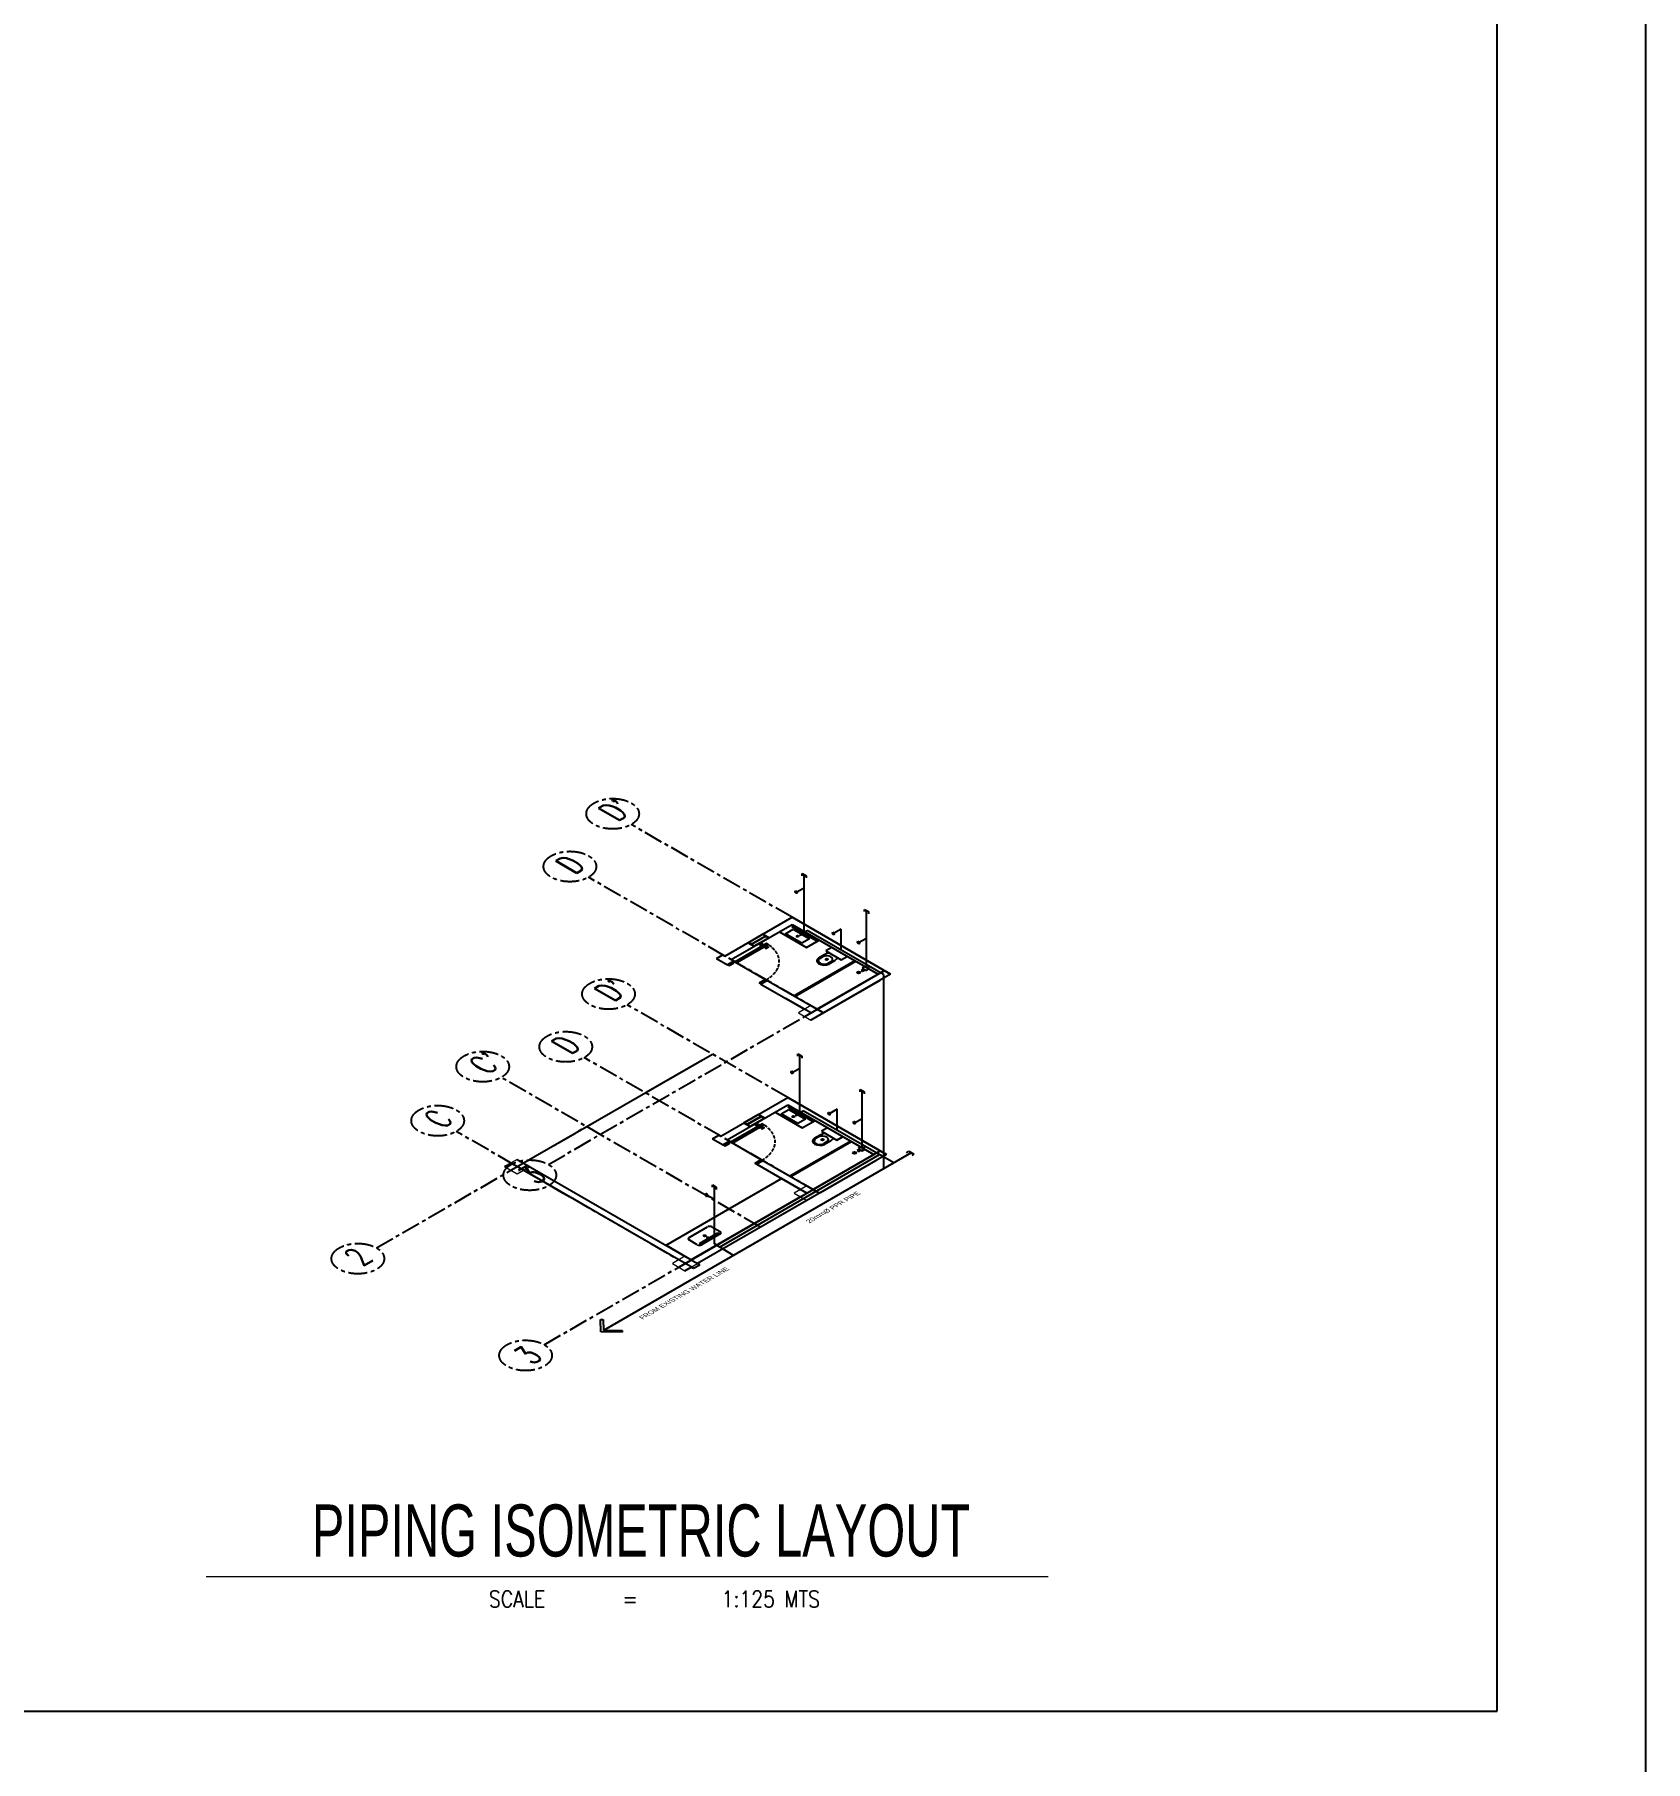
# Model space of a CAD drawing. Header units: millimetres. Extents: x -248340 to 456025, y 261499 to 1049645.
# Drawn here: x 346298 to 373455, y 293410 to 322535 of the extents above; entities that cross this region are included whole.
import ezdxf

# ---------------------------------------------------------------- set-up
doc = ezdxf.new("R2010")
doc.units = ezdxf.units.MM
doc.header["$LTSCALE"] = 8
doc.header["$MEASUREMENT"] = 0
for name, pattern in [('CENTER', [50.8, 31.75, -6.35, 6.35, -6.35]), ('CONTINOUS', [0]), ('DASHED2', [0.375, 0.25, -0.125]), ('HIDDEN', [9.525, 6.35, -3.175])]:
    doc.linetypes.add(name, pattern=pattern)
doc.layers.get('0').update_dxf_attribs({"linetype": 'CONTINUOUS'})
for name, color, linetype, lineweight in [('A-ANNO-DIMS', 211, 'CONTINUOUS', 9), ('A-GLAZ', 151, 'CONTINUOUS', 18), ('DIM', 2, 'CONTINUOUS', 25), ('S_wall', 251, 'CONTINUOUS', 0)]:
    doc.layers.add(name, color=color, linetype=linetype, lineweight=lineweight)
for name, color, linetype in [('ar_furniture', 6, 'CONTINOUS'), ('ar_grid', 10, 'CENTER'), ('ar_wall', 7, 'CONTINOUS'), ('MARK', 7, 'CONTINUOUS'), ('TEXT', 2, 'CONTINUOUS')]:
    doc.layers.add(name, color=color, linetype=linetype)
doc.layers.add('mv', color=30, linetype='CONTINUOUS', plot=False)
doc.styles.add('20scale@80cl', font='arial.ttf', dxfattribs={"height": 0.04})
doc.styles.add('ROMANS', font='ROMANS', dxfattribs={"width": 0.8, "bigfont": 'BIGFONT'})
doc.styles.get("Standard").update_dxf_attribs({"font": 'txt.shx', "width": 0.7, "bigfont": 'extfont.shx'})

# ---------------------------------------------------------------- blocks, each defined once
blk = doc.blocks.new('dsds')
at = {"true_color": 0x939598, "extrusion": (0, 0.816497, 0.57735)}
blk.add_hatch(color=252, dxfattribs=at).paths.add_polyline_path([(-423824, -289285), (-424351, -289812), (-424325, -289839), (-423798, -289312)])
h = blk.add_hatch(color=252, dxfattribs=at)
h.paths.add_polyline_path([(-423678, -289237), (-423670, -289229), (-423697, -289201), (-423767, -289272), (-423756, -289283), (-423786, -289313), (-423770, -289329), (-423762, -289321), (-423761, -289322), (-423770, -289331), (-423788, -289313), (-423757, -289283), (-423769, -289272), (-423697, -289200), (-423668, -289229), (-423677, -289238)])
h.paths.add_polyline_path([(-424242, -288673), (-424234, -288665), (-424206, -288692), (-424277, -288762), (-424288, -288751), (-424319, -288781), (-424334, -288765), (-424326, -288757), (-424327, -288756), (-424336, -288765), (-424319, -288783), (-424288, -288752), (-424277, -288764), (-424205, -288692), (-424234, -288663), (-424243, -288672)])
at = {"layer": 'A-ANNO-DIMS', "ltscale": 1.25, "true_color": 0x939598, "extrusion": (0, 0.816497, 0.57735)}
h = blk.add_hatch(dxfattribs=at)
h.set_pattern_fill('ANSI32', color=252, scale=50, angle=-135)
h.set_pattern_definition([(270, (-136780.2, -500344.697), (18.75, 0), []), (270, (-136786.45, -500350.947), (18.75, 0), [])])
h.paths.add_polyline_path([(-419980, -288591), (-420192, -288379), (-420404, -288591), (-420192, -288804)])
h = blk.add_hatch(dxfattribs=at)
h.set_pattern_fill('ANSI32', color=252, scale=50, angle=-135)
h.set_pattern_definition([(270, (-141661.398, -499569.244), (18.75, 0), []), (270, (-141667.648, -499575.494), (18.75, 0), [])])
h.paths.add_polyline_path([(-424861, -287816), (-425073, -287604), (-425285, -287816), (-425073, -288028)])
h = blk.add_hatch(dxfattribs=at)
h.set_pattern_fill('ANSI32', color=252, scale=50, angle=-135)
h.set_pattern_definition([(270, (-139608.627, -497516.27), (18.75, 0), []), (270, (-139614.877, -497522.52), (18.75, 0), [])])
h.paths.add_polyline_path([(-422808, -285763), (-423020, -285551), (-423232, -285763), (-423020, -285975)])
at = {"layer": 'ar_wall', "ltscale": 1.25, "true_color": 0x939598, "extrusion": (0, 0.816497, 0.57735)}
h = blk.add_hatch(dxfattribs=at)
h.set_pattern_fill('ANSI33', color=252, scale=75, angle=-45)
h.set_pattern_definition([(360, (-191977.86, 23037.494), (-5e-15, 18.75), []), (360, (-191968.485, 23028.12), (-5e-15, 18.75), [9.375, -4.6875])])
h.paths.add_polyline_path([(-424096, -289826), (-424098, -289824), (-424096, -289822), (-424098, -289820), (-424096, -289818), (-424101, -289813), (-424083, -289796), (-424101, -289778), (-424119, -289760), (-424366, -290008), (-424331, -290043), (-424313, -290025), (-424308, -290030), (-424306, -290029), (-424304, -290031), (-424302, -290029), (-424300, -290030)])
h.paths.add_polyline_path([(-424013, -289866), (-424048, -289831), (-424066, -289849), (-424071, -289844), (-424072, -289846), (-424075, -289843), (-424077, -289846), (-424078, -289844), (-424283, -290048), (-424281, -290050), (-424283, -290052), (-424281, -290054), (-424283, -290056), (-424278, -290061), (-424295, -290078), (-424260, -290114)])
at = {"color": 252, "ltscale": 1.25, "true_color": 0x939598, "extrusion": (0, 0.816497, 0.57735)}
for p, q in [((420086, 482584, -12082), (423482, 484545, -14855)), ((423624, 483157, -12892), (424755, 483810, -13816)), ((426417, 482851, -12459), (424755, 483810, -13816)), ((424755, 483810, -13816), (426417, 482851, -12459)), ((423730, 483096, -12806), (424755, 483688, -13643)), ((424540, 483564, -13467), (424997, 483300, -13095)), ((424643, 483534, -13425), (424772, 483608, -13530)), ((424921, 483373, -13198), (424643, 483534, -13425)), ((424781, 483673, -13621), (424754, 483657, -13599)), ((424754, 483657, -13599), (425161, 483421, -13266)), ((424755, 483688, -13643), (426205, 482851, -12459)), ((424772, 483608, -13530), (425050, 483448, -13303)), ((424925, 483544, -13439), (424878, 483516, -13400)), ((424878, 483516, -13400), (424890, 483509, -13390)), ((424882, 483555, -13454), (424894, 483561, -13464)), ((424913, 483537, -13429), (424882, 483555, -13454)), ((424890, 483509, -13390), (424938, 483536, -13429)), ((424894, 483561, -13464), (424932, 483540, -13433)), ((424920, 483533, -13424), (424957, 483511, -13393)), ((424938, 483536, -13429), (424932, 483540, -13433)), ((424969, 483518, -13403), (424932, 483540, -13433)), ((424957, 483511, -13393), (424969, 483518, -13403)), ((423570, 483188, -12936), (423624, 483157, -12892)), ((425050, 483448, -13303), (424921, 483373, -13198)), ((424997, 483300, -13095), (425212, 483424, -13270)), ((425161, 483421, -13266), (425189, 483437, -13289)), ((425297, 483179, -12924), (425198, 483122, -12843)), ((425376, 483212, -12969), (425297, 483179, -12924)), ((425425, 483301, -13096), (425323, 483242, -13013)), ((425323, 483242, -13013), (425582, 483093, -12801)), ((425336, 483235, -13002), (425327, 483230, -12995)), ((425327, 483230, -12995), (425360, 483211, -12968)), ((425360, 483211, -12968), (425369, 483216, -12975)), ((422914, 480951, -9773), (426311, 482912, -12546)), ((423482, 483116, -12835), (423588, 483178, -12921)), ((423482, 483116, -12835), (423664, 483011, -12686)), ((423624, 483157, -12892), (423588, 483178, -12921)), ((423770, 483073, -12773), (423664, 483011, -12686)), ((423730, 483096, -12806), (423788, 483062, -12758)), ((423788, 483062, -12758), (424336, 482746, -12311)), ((424802, 482477, -11930), (425827, 483069, -12768)), ((425278, 483148, -12879), (425216, 483112, -12828)), ((425419, 483067, -12765), (425356, 483031, -12714)), ((425473, 483078, -12780), (425374, 483021, -12699)), ((425529, 483124, -12845), (425473, 483078, -12780)), ((425582, 483093, -12801), (425684, 483152, -12884)), ((425962, 482940, -12585), (425920, 482916, -12551)), ((425920, 482916, -12551), (425943, 482902, -12531)), ((425982, 482980, -12641), (425937, 482954, -12605)), ((425937, 482954, -12605), (426007, 482913, -12547)), ((425943, 482902, -12531), (425985, 482926, -12565)), ((426007, 482913, -12547), (426052, 482939, -12584)), ((426205, 482974, -12633), (426205, 482974, -12633)), ((419980, 482646, -12169), (420086, 482707, -12255)), ((424336, 482746, -12311), (424230, 482685, -12224)), ((426205, 482851, -12459), (425179, 482259, -11622)), ((426417, 482851, -12459), (425285, 482198, -11536)), ((423020, 480890, -9686), (423126, 480951, -9773))]:
    blk.add_line(p, q, dxfattribs=at)
at = {"color": 252, "true_color": 0x939598, "extrusion": (0, 0.816497, 0.57735)}
for p, q in [((424244, 483368, -13190), (424209, 483348, -13162)), ((424234, 483334, -13142), (424209, 483345, -13158)), ((424233, 483363, -13184), (424216, 483354, -13170)), ((424218, 483353, -13169), (424216, 483354, -13170)), ((424235, 483363, -13183), (424233, 483363, -13184)), ((424267, 483351, -13166), (424238, 483334, -13142)), ((424290, 483351, -13166), (424238, 483321, -13124)), ((424243, 483319, -13120), (424238, 483321, -13124)), ((424294, 483348, -13163), (424243, 483319, -13120)), ((424254, 483334, -13143), (424247, 483339, -13149)), ((424268, 483353, -13170), (424249, 483368, -13190)), ((424253, 483334, -13142), (424268, 483342, -13154)), ((424267, 483342, -13153), (424259, 483346, -13159)), ((424321, 483333, -13141), (424269, 483303, -13099)), ((424269, 483303, -13099), (424274, 483301, -13095)), ((424325, 483331, -13137), (424274, 483301, -13095)), ((424294, 483348, -13163), (424290, 483351, -13166)), ((424295, 483310, -13108), (424310, 483318, -13120)), ((424325, 483318, -13119), (424296, 483301, -13095)), ((424296, 483310, -13109), (424304, 483306, -13102)), ((424296, 483298, -13092), (424314, 483284, -13071)), ((424309, 483317, -13119), (424317, 483313, -13112)), ((424355, 483304, -13100), (424319, 483284, -13071)), ((424321, 483333, -13141), (424325, 483331, -13137)), ((424329, 483318, -13119), (424354, 483307, -13104)), ((424329, 483289, -13079), (424330, 483288, -13078)), ((424347, 483298, -13091), (424330, 483288, -13078)), ((424345, 483299, -13092), (424347, 483298, -13091))]:
    blk.add_line(p, q, dxfattribs=at)
at = {"color": 252, "linetype": 'Continuous', "ltscale": 1.25, "true_color": 0x939598, "extrusion": (0, 0.816497, 0.57735)}
blk.add_line((425816, 483076, -12777), (424790, 482484, -11940), dxfattribs=at)
at = {"color": 252, "true_color": 0x939598, "extrusion": (0, 0.816497, 0.57735), "elevation": 387053}
for points in [[(-423824, -289285), (-424351, -289812), (-424325, -289839), (-423798, -289312)], [(-423678, -289237), (-423670, -289229), (-423697, -289201), (-423767, -289272), (-423756, -289283), (-423786, -289313), (-423770, -289329), (-423762, -289321), (-423761, -289322), (-423770, -289331), (-423788, -289313), (-423757, -289283), (-423769, -289272), (-423697, -289200), (-423668, -289229), (-423677, -289238)], [(-424242, -288673), (-424234, -288665), (-424206, -288692), (-424277, -288762), (-424288, -288751), (-424319, -288781), (-424334, -288765), (-424326, -288757), (-424327, -288756), (-424336, -288765), (-424319, -288783), (-424288, -288752), (-424277, -288764), (-424205, -288692), (-424234, -288663), (-424243, -288672)]]:
    blk.add_lwpolyline(points, close=True, dxfattribs=at)
for points in [[(-423790, -289314, 0.414214), (-423788, -289314), (-423766, -289291), (-423766, -289291), (-423789, -289313, 12.92773), (-423789, -289314), (-423789, -289315, -13.063763), (-423790, -289314)], [(-423794, -289314, -0.414214), (-423795, -289314), (-423818, -289291), (-423817, -289291), (-423795, -289313, -12.92773), (-423795, -289314), (-423794, -289315, 13.063763), (-423794, -289314)]]:
    blk.add_lwpolyline(points, format="xyb", close=True, dxfattribs=at)
at = {"color": 252, "ltscale": 1.25, "true_color": 0x939598, "extrusion": (0, 0.816497, 0.57735)}
for centre, radius in [((-424846, -290055, 387053), 19.5), ((-424899, -290161, 387053), 3.32), ((-424952, -290108, 387053), 3.32), ((-425339, -289382, 387053), 22.2), ((-425877, -288995, 387053), 28.9)]:
    blk.add_circle(centre, radius, dxfattribs=at)
at = {"color": 252, "true_color": 0x939598, "extrusion": (0, 0.816497, 0.57735)}
for centre, radius, start, end in [((-424211, -289805, 387053), 3.22, 315, 52.9765), ((-424236, -289786, 387053), 3.22, 52.9765, 135), ((-424246, -289840, 387053), 3.22, 217.0235, 315), ((-424251, -289780, 387053), 4.2, 125.1806, 230.1473), ((-424265, -289815, 387053), 3.22, 135, 217.0235), ((-424271, -289800, 387053), 4.2, 39.8527, 144.8194), ((-424292, -289739, 387053), 4.2, 219.8527, 324.8194), ((-424298, -289724, 387053), 3.22, 315, 37.0235), ((-424313, -289759, 387053), 4.2, 305.1806, 50.1473), ((-424317, -289699, 387053), 3.22, 37.0235, 135), ((-424327, -289753, 387053), 3.22, 232.9765, 315), ((-424352, -289734, 387053), 3.22, 135, 232.9765)]:
    blk.add_arc(centre, radius, start, end, dxfattribs=at)
at = {"color": 252, "linetype": 'HIDDEN', "true_color": 0x939598, "extrusion": (0, 0.816497, 0.57735)}
blk.add_arc((-423789, -289315, 387053), 751, 134.8727, 221.5001, dxfattribs=at)
at = {"color": 252, "ltscale": 1.25, "true_color": 0x939598, "extrusion": (0, 0.816497, 0.57735)}
for centre, radius, start, end in [((-425297, -289340, 387053), 125, 321.9634, 128.0366), ((-425297, -289340, 387053), 100, 321.9634, 128.0366), ((-425339, -289382, 387053), 100, 141.9634, 308.0366)]:
    blk.add_arc(centre, radius, start, end, dxfattribs=at)
at = {"layer": 'A-ANNO-DIMS', "color": 252, "ltscale": 1.25, "true_color": 0x939598, "extrusion": (0, 0.816497, 0.57735), "elevation": 387053}
for points in [[(-420192, -288379), (-420404, -288591), (-420192, -288804), (-419980, -288591)], [(-425073, -287604), (-425285, -287816), (-425073, -288028), (-424861, -287816)], [(-423020, -285551), (-423232, -285763), (-423020, -285975), (-422808, -285763)]]:
    blk.add_lwpolyline(points, close=True, dxfattribs=at)
at = {"layer": 'A-GLAZ', "color": 252, "true_color": 0x939598, "extrusion": (0, 0.816497, 0.57735)}
for p, q in [((424287, 483489, -13361), (424075, 483367, -13188)), ((424304, 483479, -13347), (424092, 483356, -13174)), ((424278, 483514, -13397), (424348, 483474, -13340)), ((424278, 483494, -13369), (424295, 483504, -13383)), ((424278, 483494, -13369), (424313, 483474, -13340)), ((424283, 483491, -13365), (424281, 483490, -13363)), ((424281, 483490, -13363), (424283, 483489, -13361)), ((424283, 483489, -13361), (424281, 483488, -13360)), ((424281, 483488, -13360), (424283, 483487, -13358)), ((424302, 483475, -13342), (424300, 483476, -13344)), ((424304, 483477, -13344), (424302, 483475, -13342)), ((424306, 483475, -13342), (424304, 483477, -13344)), ((424308, 483476, -13344), (424306, 483475, -13342)), ((424313, 483474, -13340), (424331, 483484, -13354)), ((424101, 483331, -13138), (424030, 483372, -13195)), ((424030, 483372, -13195), (424101, 483331, -13138)), ((424066, 483372, -13195), (424048, 483361, -13181)), ((424066, 483372, -13195), (424101, 483351, -13167)), ((424071, 483369, -13191), (424072, 483370, -13193)), ((424072, 483370, -13193), (424075, 483369, -13191)), ((424075, 483369, -13191), (424077, 483370, -13193)), ((424077, 483370, -13193), (424078, 483369, -13191)), ((424101, 483351, -13167), (424083, 483341, -13152)), ((424098, 483358, -13176), (424096, 483359, -13177)), ((424096, 483356, -13174), (424098, 483358, -13176)), ((424098, 483355, -13172), (424096, 483356, -13174)), ((424096, 483354, -13171), (424098, 483355, -13172))]:
    blk.add_line(p, q, dxfattribs=at)
at = {"layer": 'A-GLAZ', "color": 252, "linetype": 'DASHED2', "true_color": 0x939598, "extrusion": (0, 0.816497, 0.57735)}
for p, q in [((424269, 483479, -13347), (424287, 483468, -13332)), ((424092, 483377, -13203), (424110, 483367, -13188))]:
    blk.add_line(p, q, dxfattribs=at)
at = {"layer": 'ar_furniture', "color": 252, "ltscale": 1.25, "true_color": 0x939598, "extrusion": (0, 0.816497, 0.57735)}
for p, q in [((422702, 481319, -10293), (424649, 482443, -11882)), ((425073, 482198, -11536), (424649, 482443, -11882)), ((423126, 481074, -9946), (425073, 482198, -11536)), ((423090, 481450, -10478), (423402, 481630, -10732)), ((423264, 481350, -10336), (423576, 481530, -10591)), ((423611, 481510, -10562), (423299, 481329, -10307)), ((423380, 481453, -10482), (423398, 481463, -10496)), ((423431, 481423, -10440), (423380, 481453, -10482)), ((423398, 481463, -10496), (423449, 481433, -10454)), ((423449, 481433, -10454), (423431, 481423, -10440)), ((423473, 481630, -10732), (423611, 481550, -10620)), ((423576, 481530, -10591), (423614, 481512, -10565)), ((422702, 481319, -10293), (423126, 481074, -9946)), ((423228, 481329, -10307), (423090, 481409, -10420)), ((423264, 481350, -10336), (423299, 481330, -10308))]:
    blk.add_line(p, q, dxfattribs=at)
for centre, radius in [((-423351, -286572, 387053), 21.3), ((-423459, -286512, 387053), 7.14), ((-423410, -286463, 387053), 7.14)]:
    blk.add_circle(centre, radius, dxfattribs=at)
for centre, start, end in [((-423126, -286485, 387053), 315, 45), ((-423438, -286797, 387053), 225, 315), ((-423576, -286659, 387053), 135, 225), ((-423264, -286347, 387053), 45, 135)]:
    blk.add_arc(centre, 50, start, end, dxfattribs=at)
at = {"layer": 'ar_grid', "ltscale": 1.25, "extrusion": (0, 0.816497, 0.57735)}
for p, q in [((424755, 483810, -13816), (422045, 485375, -16029)), ((423624, 483157, -12892), (421323, 484485, -14771)), ((424295, 481626, -10727), (419923, 484151, -14297)), ((417818, 481275, -10231), (421485, 483392, -13224)), ((421465, 481911, -11130), (419164, 483239, -13008)), ((423162, 480931, -9744), (420086, 482707, -12255)), ((420647, 479642, -7922), (424313, 481759, -10915))]:
    blk.add_line(p, q, dxfattribs=at)
at = {"layer": 'ar_grid', "color": 252, "ltscale": 1.25, "true_color": 0x939598, "extrusion": (0, 0.816497, 0.57735)}
blk.add_line((425285, 482198, -11536), (423624, 483157, -12892), dxfattribs=at)
at = {"layer": 'ar_grid', "ltscale": 1.25, "extrusion": (0, 0.816497, 0.57735)}
for centre in [(-421731, -293633, 387053), (-421010, -292092, 387053), (-419610, -291512, 387053), (-418851, -289933, 387053), (-417505, -285904, 387053), (-420333, -283076, 387053)]:
    blk.add_circle(centre, 444, dxfattribs=at)
at = {"layer": 'ar_wall', "color": 252, "ltscale": 1.25, "true_color": 0x939598, "extrusion": (0, 0.816497, 0.57735)}
for p, q in [((424260, 483525, -13412), (424013, 483382, -13210)), ((424260, 483525, -13412), (424366, 483463, -13325)), ((424013, 483382, -13210), (424119, 483321, -13123)), ((424366, 483463, -13325), (424119, 483321, -13123)), ((420192, 482768, -12342), (423232, 481013, -9859)), ((422914, 481074, -9946), (420192, 482646, -12169)), ((424230, 482685, -12224), (424967, 482259, -11622)), ((424319, 482756, -12325), (425285, 482198, -11536)), ((426205, 482851, -12459), (426205, 482851, -12459)), ((424967, 482137, -11449), (423126, 481074, -9946)), ((425073, 482076, -11363), (423232, 481013, -9860)), ((425285, 482198, -11536), (424401, 481688, -10814)), ((425285, 482198, -11536), (425285, 482198, -11536)), ((424295, 481749, -10901), (424295, 481749, -10901)), ((424189, 481688, -10814), (424189, 481688, -10814)), ((423126, 480951, -9773), (423162, 480931, -9744)), ((423126, 480951, -9773), (423162, 480931, -9744)), ((423126, 480951, -9773), (423162, 480931, -9744)), ((423162, 480931, -9744), (423268, 480992, -9831)), ((423232, 481013, -9859), (423268, 480992, -9831)), ((423268, 480992, -9831), (423232, 481013, -9859))]:
    blk.add_line(p, q, dxfattribs=at)
at = {"layer": 'DIM', "color": 252, "ltscale": 1.25, "true_color": 0x939598, "extrusion": (0, 0.816497, 0.57735)}
for p, q in [((422368, 483902, -13946), (423305, 484443, -14710)), ((422368, 483902, -13946), (423305, 484443, -14710)), ((425303, 482208, -11550), (426239, 482749, -12314)), ((423144, 480941, -9758), (423162, 480931, -9744)), ((423144, 480941, -9758), (423162, 480931, -9744))]:
    blk.add_line(p, q, dxfattribs=at)
at = {"layer": 'ar_grid', "ltscale": 1.25, "extrusion": (0, 0.816497, 0.57735), "char_height": 500, "attachment_point": 1, "text_direction": (0.707107, 0.408248, -0.57735)}
for s, insert in [("D'", (421452, 485627, -16386)), ('D', (420730, 484737, -15127)), ("C'", (419330, 484403, -14654)), ('C', (418571, 483491, -13364)), ('2', (417225, 481165, -10075)), ('3', (420091, 479508, -7732))]:
    blk.add_mtext_dynamic_manual_height_columns(s, width=0.401, gutter_width=1, heights=[0], dxfattribs=dict(at, insert=insert))
blk = doc.blocks.new('dsdsds')
at = {"true_color": 0x939598, "extrusion": (0, 0.816497, 0.57735)}
blk.add_hatch(color=252, dxfattribs=at).paths.add_polyline_path([(-432646, -280667), (-433173, -281194), (-433146, -281220), (-432619, -280693)])
h = blk.add_hatch(color=252, dxfattribs=at)
h.paths.add_polyline_path([(-432499, -280618), (-432491, -280610), (-432518, -280583), (-432589, -280653), (-432577, -280664), (-432607, -280695), (-432592, -280710), (-432583, -280702), (-432583, -280703), (-432592, -280712), (-432609, -280695), (-432579, -280664), (-432590, -280653), (-432518, -280581), (-432489, -280610), (-432498, -280619)])
h.paths.add_polyline_path([(-433063, -280054), (-433055, -280046), (-433028, -280073), (-433098, -280143), (-433110, -280132), (-433140, -280162), (-433156, -280146), (-433147, -280138), (-433148, -280137), (-433157, -280146), (-433140, -280164), (-433110, -280134), (-433098, -280145), (-433026, -280073), (-433055, -280044), (-433064, -280053)])
at = {"layer": 'A-ANNO-DIMS', "ltscale": 1.25, "true_color": 0x939598, "extrusion": (0, 0.816497, 0.57735)}
h = blk.add_hatch(dxfattribs=at)
h.set_pattern_fill('ANSI32', color=252, scale=50, angle=-135)
h.set_pattern_definition([(270, (-150482.844, -490950.459), (18.75, 0), []), (270, (-150489.094, -490956.709), (18.75, 0), [])])
h.paths.add_polyline_path([(-433682, -279197), (-433894, -278985), (-434107, -279197), (-433894, -279409)])
at = {"layer": 'ar_wall', "ltscale": 1.25, "true_color": 0x939598, "extrusion": (0, 0.816497, 0.57735)}
h = blk.add_hatch(dxfattribs=at)
h.set_pattern_fill('ANSI33', color=252, scale=75, angle=-45)
h.set_pattern_definition([(360, (-200799.307, 31656.28), (-5e-15, 18.75), []), (360, (-200789.932, 31646.904), (-5e-15, 18.75), [9.375, -4.6875])])
h.paths.add_polyline_path([(-432918, -281207), (-432919, -281206), (-432917, -281203), (-432919, -281201), (-432918, -281200), (-432922, -281195), (-432905, -281177), (-432922, -281159), (-432940, -281142), (-433188, -281389), (-433152, -281424), (-433134, -281407), (-433130, -281412), (-433128, -281410), (-433126, -281412), (-433123, -281410), (-433122, -281412)])
h.paths.add_polyline_path([(-432834, -281248), (-432869, -281212), (-432887, -281230), (-432892, -281225), (-432894, -281227), (-432896, -281225), (-432898, -281227), (-432900, -281225), (-433104, -281429), (-433102, -281431), (-433104, -281433), (-433102, -281435), (-433104, -281437), (-433099, -281442), (-433117, -281460), (-433081, -281495)])
at = {"color": 252, "ltscale": 1.25, "true_color": 0x939598, "extrusion": (0, 0.816497, 0.57735)}
for p, q in [((432445, 478181, -5855), (433576, 478834, -6779)), ((435238, 477875, -5422), (433576, 478834, -6779)), ((433576, 478834, -6779), (435238, 477875, -5422)), ((432551, 478120, -5769), (433576, 478712, -6606)), ((433362, 478588, -6430), (433818, 478324, -6057)), ((433465, 478558, -6388), (433593, 478632, -6493)), ((433743, 478397, -6161), (433465, 478558, -6388)), ((433603, 478697, -6584), (433575, 478681, -6562)), ((433575, 478681, -6562), (433983, 478445, -6229)), ((433576, 478712, -6606), (435026, 477875, -5422)), ((433593, 478632, -6493), (433871, 478472, -6266)), ((433747, 478568, -6402), (433699, 478540, -6363)), ((433699, 478540, -6363), (433712, 478533, -6353)), ((433704, 478579, -6417), (433716, 478585, -6427)), ((433735, 478561, -6392), (433704, 478579, -6417)), ((433712, 478533, -6353), (433759, 478560, -6391)), ((433716, 478585, -6427), (433753, 478564, -6396)), ((433741, 478557, -6387), (433778, 478535, -6356)), ((433759, 478560, -6391), (433753, 478564, -6396)), ((433790, 478542, -6366), (433753, 478564, -6396)), ((433778, 478535, -6356), (433790, 478542, -6366)), ((433871, 478472, -6266), (433743, 478397, -6161)), ((433818, 478324, -6057), (434033, 478448, -6233)), ((433983, 478445, -6229), (434010, 478461, -6251)), ((434198, 478236, -5932), (434119, 478203, -5886)), ((434246, 478325, -6059), (434145, 478266, -5976)), ((434145, 478266, -5976), (434404, 478117, -5764)), ((434157, 478259, -5965), (434149, 478254, -5958)), ((434149, 478254, -5958), (434182, 478235, -5931)), ((434182, 478235, -5931), (434191, 478240, -5938)), ((432304, 478140, -5797), (432410, 478202, -5884)), ((432304, 478140, -5797), (432486, 478035, -5649)), ((432392, 478212, -5899), (432445, 478181, -5855)), ((432445, 478181, -5855), (432410, 478202, -5884)), ((432592, 478097, -5735), (432486, 478035, -5649)), ((432551, 478120, -5769), (432610, 478086, -5721)), ((432610, 478086, -5721), (433157, 477770, -5274)), ((433623, 477501, -4893), (434649, 478093, -5730)), ((433789, 477161, -4412), (435132, 477936, -5509)), ((434119, 478203, -5886), (434020, 478146, -5805)), ((434100, 478172, -5842), (434037, 478136, -5791)), ((434240, 478091, -5728), (434177, 478055, -5677)), ((434294, 478102, -5743), (434195, 478045, -5662)), ((434350, 478148, -5808), (434294, 478102, -5743)), ((434404, 478117, -5764), (434505, 478176, -5847)), ((434783, 477964, -5547), (434741, 477939, -5513)), ((434741, 477939, -5513), (434765, 477926, -5494)), ((434803, 478004, -5604), (434758, 477978, -5568)), ((434758, 477978, -5568), (434829, 477937, -5510)), ((434765, 477926, -5494), (434807, 477950, -5528)), ((434829, 477937, -5510), (434873, 477963, -5547)), ((435026, 477998, -5595), (435026, 477998, -5595)), ((433157, 477770, -5274), (433051, 477709, -5187)), ((435026, 477875, -5422), (434001, 477283, -4585)), ((435238, 477875, -5422), (434107, 477222, -4498))]:
    blk.add_line(p, q, dxfattribs=at)
at = {"color": 252, "true_color": 0x939598, "extrusion": (0, 0.816497, 0.57735)}
for p, q in [((433065, 478392, -6153), (433030, 478372, -6124)), ((433056, 478358, -6105), (433030, 478369, -6120)), ((433054, 478387, -6147), (433038, 478378, -6133)), ((433039, 478377, -6132), (433038, 478378, -6133)), ((433056, 478387, -6145), (433054, 478387, -6147)), ((433089, 478375, -6129), (433060, 478358, -6105)), ((433111, 478375, -6129), (433060, 478345, -6087)), ((433064, 478343, -6083), (433060, 478345, -6087)), ((433116, 478372, -6125), (433064, 478343, -6083)), ((433076, 478358, -6105), (433068, 478363, -6112)), ((433089, 478377, -6132), (433070, 478392, -6153)), ((433075, 478358, -6105), (433089, 478366, -6117)), ((433088, 478365, -6116), (433081, 478370, -6122)), ((433142, 478357, -6104), (433091, 478327, -6062)), ((433091, 478327, -6062), (433095, 478325, -6058)), ((433147, 478354, -6100), (433095, 478325, -6058)), ((433116, 478372, -6125), (433111, 478375, -6129)), ((433117, 478334, -6071), (433131, 478342, -6082)), ((433146, 478342, -6082), (433117, 478325, -6058)), ((433117, 478322, -6055), (433136, 478308, -6034)), ((433118, 478334, -6071), (433126, 478330, -6065)), ((433130, 478341, -6082), (433138, 478337, -6075)), ((433176, 478328, -6063), (433141, 478308, -6034)), ((433142, 478357, -6104), (433147, 478354, -6100)), ((433150, 478313, -6042), (433152, 478312, -6040)), ((433151, 478342, -6082), (433176, 478331, -6067)), ((433168, 478322, -6054), (433152, 478312, -6040)), ((433167, 478323, -6055), (433168, 478322, -6054))]:
    blk.add_line(p, q, dxfattribs=at)
at = {"color": 252, "linetype": 'Continuous', "ltscale": 1.25, "true_color": 0x939598, "extrusion": (0, 0.816497, 0.57735)}
blk.add_line((434637, 478100, -5740), (433612, 477508, -4902), dxfattribs=at)
at = {"color": 252, "true_color": 0x939598, "extrusion": (0, 0.816497, 0.57735), "elevation": 387053}
for points in [[(-432646, -280667), (-433173, -281194), (-433146, -281220), (-432619, -280693)], [(-432499, -280618), (-432491, -280610), (-432518, -280583), (-432589, -280653), (-432577, -280664), (-432607, -280695), (-432592, -280710), (-432583, -280702), (-432583, -280703), (-432592, -280712), (-432609, -280695), (-432579, -280664), (-432590, -280653), (-432518, -280581), (-432489, -280610), (-432498, -280619)], [(-433063, -280054), (-433055, -280046), (-433028, -280073), (-433098, -280143), (-433110, -280132), (-433140, -280162), (-433156, -280146), (-433147, -280138), (-433148, -280137), (-433157, -280146), (-433140, -280164), (-433110, -280134), (-433098, -280145), (-433026, -280073), (-433055, -280044), (-433064, -280053)]]:
    blk.add_lwpolyline(points, close=True, dxfattribs=at)
for points in [[(-432611, -280695, 0.414214), (-432610, -280695), (-432587, -280673), (-432588, -280672), (-432611, -280695, 12.92773), (-432610, -280696), (-432611, -280696, -13.063763), (-432611, -280695)], [(-432615, -280695, -0.414214), (-432617, -280695), (-432639, -280673), (-432639, -280672), (-432616, -280695, -12.92773), (-432617, -280696), (-432616, -280696, 13.063763), (-432615, -280695)]]:
    blk.add_lwpolyline(points, format="xyb", close=True, dxfattribs=at)
at = {"color": 252, "ltscale": 1.25, "true_color": 0x939598, "extrusion": (0, 0.816497, 0.57735)}
for centre, radius in [((-433668, -281436, 387053), 19.5), ((-433721, -281542, 387053), 3.32), ((-433773, -281489, 387053), 3.32), ((-434160, -280763, 387053), 22.2), ((-434698, -280376, 387053), 28.9)]:
    blk.add_circle(centre, radius, dxfattribs=at)
at = {"color": 252, "true_color": 0x939598, "extrusion": (0, 0.816497, 0.57735)}
for centre, radius, start, end in [((-433032, -281186, 387053), 3.22, 315, 52.9765), ((-433057, -281167, 387053), 3.22, 52.9765, 135), ((-433068, -281222, 387053), 3.22, 217.0235, 315), ((-433072, -281161, 387053), 4.2, 125.1806, 230.1473), ((-433087, -281196, 387053), 3.22, 135, 217.0235), ((-433093, -281182, 387053), 4.2, 39.8527, 144.8194), ((-433114, -281120, 387053), 4.2, 219.8527, 324.8194), ((-433120, -281105, 387053), 3.22, 315, 37.0235), ((-433134, -281140, 387053), 4.2, 305.1806, 50.1473), ((-433139, -281080, 387053), 3.22, 37.0235, 135), ((-433149, -281134, 387053), 3.22, 232.9765, 315), ((-433174, -281115, 387053), 3.22, 135, 232.9765)]:
    blk.add_arc(centre, radius, start, end, dxfattribs=at)
at = {"color": 252, "linetype": 'HIDDEN', "true_color": 0x939598, "extrusion": (0, 0.816497, 0.57735)}
blk.add_arc((-432610, -280696, 387053), 751, 134.8727, 221.5001, dxfattribs=at)
at = {"color": 252, "ltscale": 1.25, "true_color": 0x939598, "extrusion": (0, 0.816497, 0.57735)}
for centre, radius, start, end in [((-434118, -280721, 387053), 125, 321.9634, 128.0366), ((-434118, -280721, 387053), 100, 321.9634, 128.0366), ((-434160, -280763, 387053), 100, 141.9634, 308.0366)]:
    blk.add_arc(centre, radius, start, end, dxfattribs=at)
at = {"layer": 'A-ANNO-DIMS', "color": 252, "ltscale": 1.25, "true_color": 0x939598, "extrusion": (0, 0.816497, 0.57735), "elevation": 387053}
blk.add_lwpolyline([(-433894, -278985), (-434107, -279197), (-433894, -279409), (-433682, -279197)], close=True, dxfattribs=at)
at = {"layer": 'A-GLAZ', "color": 252, "true_color": 0x939598, "extrusion": (0, 0.816497, 0.57735)}
for p, q in [((433099, 478538, -6360), (433170, 478498, -6302)), ((433099, 478518, -6331), (433117, 478528, -6346)), ((432922, 478355, -6101), (432852, 478396, -6158)), ((432852, 478396, -6158), (432922, 478355, -6101)), ((432887, 478396, -6158), (432869, 478385, -6144)), ((432887, 478396, -6158), (432922, 478375, -6129)), ((432892, 478393, -6154), (432894, 478394, -6156)), ((432894, 478394, -6156), (432896, 478392, -6154)), ((433108, 478513, -6324), (432896, 478390, -6151)), ((432896, 478392, -6154), (432898, 478394, -6156)), ((432898, 478394, -6156), (432900, 478393, -6154)), ((432922, 478375, -6129), (432905, 478365, -6115)), ((433126, 478503, -6310), (432914, 478380, -6137)), ((432917, 478380, -6137), (432919, 478382, -6138)), ((432919, 478379, -6135), (432917, 478380, -6137)), ((432919, 478382, -6138), (432918, 478383, -6140)), ((432918, 478378, -6133), (432919, 478379, -6135)), ((433099, 478518, -6331), (433134, 478498, -6302)), ((433104, 478515, -6327), (433102, 478514, -6326)), ((433102, 478514, -6326), (433104, 478513, -6324)), ((433104, 478513, -6324), (433102, 478512, -6322)), ((433102, 478512, -6322), (433104, 478511, -6321)), ((433123, 478499, -6305), (433122, 478500, -6307)), ((433126, 478501, -6307), (433123, 478499, -6305)), ((433128, 478499, -6305), (433126, 478501, -6307)), ((433130, 478500, -6307), (433128, 478499, -6305)), ((433134, 478498, -6302), (433152, 478508, -6317))]:
    blk.add_line(p, q, dxfattribs=at)
at = {"layer": 'A-GLAZ', "color": 252, "linetype": 'DASHED2', "true_color": 0x939598, "extrusion": (0, 0.816497, 0.57735)}
for p, q in [((432914, 478401, -6165), (432931, 478390, -6151)), ((433090, 478503, -6310), (433108, 478492, -6295))]:
    blk.add_line(p, q, dxfattribs=at)
at = {"layer": 'ar_furniture', "color": 252, "ltscale": 1.25, "true_color": 0x939598, "extrusion": (0, 0.816497, 0.57735)}
blk.add_line((433894, 477222, -4499), (433470, 477467, -4845), dxfattribs=at)
at = {"layer": 'ar_grid', "ltscale": 1.25, "extrusion": (0, 0.816497, 0.57735)}
for p, q in [((433576, 478834, -6779), (430866, 480399, -8992)), ((432445, 478181, -5855), (430145, 479509, -7733)), ((429468, 474666, -884), (433789, 477161, -4412))]:
    blk.add_line(p, q, dxfattribs=at)
at = {"layer": 'ar_grid', "color": 252, "ltscale": 1.25, "true_color": 0x939598, "extrusion": (0, 0.816497, 0.57735)}
blk.add_line((434107, 477222, -4498), (432445, 478181, -5855), dxfattribs=at)
at = {"layer": 'ar_grid', "ltscale": 1.25, "extrusion": (0, 0.816497, 0.57735)}
for centre in [(-430552, -285014, 387053), (-429831, -283473, 387053), (-429155, -274457, 387053)]:
    blk.add_circle(centre, 444, dxfattribs=at)
at = {"layer": 'ar_wall', "color": 252, "ltscale": 1.25, "true_color": 0x939598, "extrusion": (0, 0.816497, 0.57735)}
for p, q in [((433081, 478549, -6375), (432834, 478406, -6173)), ((433081, 478549, -6375), (433188, 478487, -6288)), ((432834, 478406, -6173), (432940, 478345, -6086)), ((433188, 478487, -6288), (432940, 478345, -6086)), ((433051, 477709, -5187), (433788, 477283, -4585)), ((433140, 477780, -5288), (434107, 477222, -4499)), ((435026, 477875, -5422), (435026, 477875, -5422)), ((434107, 477222, -4499), (433894, 477099, -4325)), ((434107, 477222, -4499), (434107, 477222, -4498))]:
    blk.add_line(p, q, dxfattribs=at)
at = {"layer": 'DIM', "color": 252, "ltscale": 1.25, "true_color": 0x939598, "extrusion": (0, 0.816497, 0.57735)}
blk.add_line((434124, 477232, -4513), (435061, 477773, -5277), dxfattribs=at)
at = {"layer": 'ar_grid', "ltscale": 1.25, "extrusion": (0, 0.816497, 0.57735), "char_height": 500, "attachment_point": 1, "text_direction": (0.707107, 0.408248, -0.57735)}
for s, insert in [("D'", (430273, 480651, -9348)), ('D', (429552, 479761, -8090)), ('3', (428912, 474532, -694))]:
    blk.add_mtext_dynamic_manual_height_columns(s, width=0.401, gutter_width=1, heights=[0], dxfattribs=dict(at, insert=insert))

msp = doc.modelspace()

# ---------------------------------------------------------------- linework, layer by layer
at = {"color": 3, "ltscale": 1.25}
for p, q in [((359140.302, 308069.39, -11516.919), (359271.205, 308143.022, -11516.919)), ((359238.479, 308347.558, -11516.919), (359238.479, 308384.374, -11516.919)), ((359238.479, 308384.374, -11516.919), (359303.93, 308347.558, -11516.919)), ((359271.205, 307390.333, -11516.919), (359271.205, 308368.011, -11516.919)), ((359303.93, 308347.558, -11516.919), (359303.93, 308310.742, -11516.919)), ((360288.857, 307744.794, -9042.429), (360288.857, 307781.61, -9042.429)), ((360288.857, 307781.61, -9042.429), (360354.308, 307744.794, -9042.429)), ((360321.583, 306787.569, -9042.429), (360321.583, 307765.248, -9042.429)), ((360354.308, 307744.794, -9042.429), (360354.308, 307707.978, -9042.429)), ((359271.205, 307390.333, -11516.919), (359324.384, 307423.058, -11516.919)), ((360610.644, 306684.933, -8486.737), (359324.384, 307423.058, -11516.919)), ((359897.915, 307449.826, -10165.788), (359767.013, 307372.102, -10165.788)), ((359897.915, 307093.935, -10165.788), (359897.915, 307449.826, -10165.788)), ((360190.68, 307219.946, -9042.429), (360321.583, 307293.579, -9042.429)), ((360321.583, 306787.569, -9042.429), (360374.762, 306820.294, -9042.429)), ((360610.644, 306684.933, -8486.737), (360607.447, 303404.703)), ((359168.102, 305307.043, -11459.623), (359168.102, 305343.859, -11459.623)), ((359168.102, 305343.859, -11459.623), (359233.553, 305307.043, -11459.623)), ((359200.827, 304349.818, -11459.623), (359200.827, 305327.497, -11459.623)), ((359233.553, 305307.043, -11459.623), (359233.553, 305270.227, -11459.623)), ((359069.925, 305028.875, -11459.623), (359200.827, 305102.508, -11459.623)), ((360218.48, 304704.28, -8985.133), (360218.48, 304741.096, -8985.133)), ((360218.48, 304741.096, -8985.133), (360283.931, 304704.28, -8985.133)), ((360251.206, 303747.054, -8985.133), (360251.206, 304724.733, -8985.133)), ((360283.931, 304704.28, -8985.133), (360283.931, 304667.463, -8985.133)), ((359200.827, 304349.818, -11459.623), (359254.007, 304382.544, -11459.623)), ((360782.193, 303505.588, -7859.508), (359254.007, 304382.544, -11459.623)), ((359827.538, 304409.312, -10108.492), (359696.636, 304331.588, -10108.492)), ((359827.538, 304053.42, -10108.492), (359827.538, 304409.312, -10108.492)), ((360120.303, 304179.431, -8985.133), (360251.206, 304253.064, -8985.133)), ((360251.206, 303747.054, -8985.133), (360304.385, 303779.78, -8985.133)), ((361078.513, 303676.659), (355887.661, 300679.878)), ((357845.291, 302086.586, -8429.441), (360540.267, 303644.418, -8429.441)), ((360998.775, 303676.642), (361035.591, 303701.186)), ((361035.591, 303701.186), (361121.496, 303652.097)), ((361121.496, 303652.097), (361084.68, 303627.553)), ((357627.162, 302965.292, -8429.441), (357758.064, 302891.659, -8429.441)), ((357725.338, 303096.194, -8429.441), (357725.338, 303133.011, -8429.441)), ((357725.338, 303133.011, -8429.441), (357790.79, 303096.194, -8429.441)), ((357758.064, 302138.969, -8429.441), (357758.064, 303116.648, -8429.441)), ((357790.79, 303096.194, -8429.441), (357790.79, 303059.378, -8429.441)), ((358080.064, 301945.596, -8429.441), (357758.064, 302138.969, -8429.441)), ((355842.604, 300653.847), (355838.513, 300862.473)), ((355838.513, 300862.473), (355883.511, 300862.473)), ((355883.511, 300862.473), (355887.662, 300679.86)), ((356202.586, 300649.757), (355842.604, 300653.847)), ((355887.662, 300679.86), (356202.586, 300678.391)), ((356202.586, 300678.391), (356202.586, 300649.757))]:
    msp.add_line(p, q, dxfattribs=at)
for centre, major_axis, ratio in [((359138.025, 308072.006, -11516.919), (-9.204, 20.272), 0.681603328), ((359764.851, 307374.724, -10165.788), (-10.567, 19.748), 0.605150486), ((360188.404, 307222.562, -9042.429), (-9.204, 20.272), 0.681603328), ((359067.648, 305031.492, -11459.623), (-9.204, 20.272), 0.681603328), ((359694.474, 304334.21, -10108.492), (-10.567, 19.748), 0.605150486), ((360118.027, 304182.048, -8985.133), (-9.204, 20.272), 0.681603328)]:
    msp.add_ellipse(centre, major_axis=major_axis, ratio=ratio, dxfattribs=at)
at = {"color": 3, "ltscale": 1.25, "extrusion": (0, 0, -1)}
msp.add_ellipse((357624.885, 302962.675, -8429.441), major_axis=(-9.204, -20.272), ratio=0.681603328, dxfattribs=at)
at = {"layer": 'mv', "color": 6}
for p, q in [((373454.998, 351659.811), (373454.998, 292259.811)), ((370954.998, 294259.811), (370954.998, 349659.811)), ((291354.998, 294259.811), (370954.998, 294259.811))]:
    msp.add_line(p, q, dxfattribs=at)
at = {"layer": 'S_wall', "ltscale": 1.25}
msp.add_line((349188.671, 296529.846), (363387.883, 296529.846), dxfattribs=at)

# ---------------------------------------------------------------- block references
at = {"color": 1, "lineweight": 30}
for name, p in [('dsdsds', (-74507.908, -171186.976, -5089.155)), ('dsds', (-65756.839, -179203.548, 2005.349))]:
    msp.add_blockref(name, p, dxfattribs=at)

# ---------------------------------------------------------------- texts
at = {"layer": 'MARK', "style": 'ROMANS', "width": 0.85}
msp.add_text('SCALE       =        1:125 MTS', height=274.43234, dxfattribs=at).set_placement((353957.322, 296013.119))
at = {"layer": 'TEXT', "color": 0, "extrusion": (0, 0.816497, 0.57735), "style": '20scale@80cl'}
for s, p in [('20mm%%C PPR PIPE', (-359362.609, -195235.114, 232414.363)), ('FROM EXISTING WATER LINE', (-356550.149, -194297.627, 231088.557))]:
    msp.add_text(s, height=104.42339, rotation=225, dxfattribs=at).set_placement(p)
at = {"layer": 'TEXT', "insert": (346896.973, 297744.869), "char_height": 878.18348, "width": 19250.01317, "attachment_point": 1}
msp.add_mtext('\\pxqc;{\\fFranklin Gothic Heavy|b0|i0|c0|p34;PIPING ISOMETRIC LAYOUT}', dxfattribs=at)

doc.saveas('drawing.dxf')
